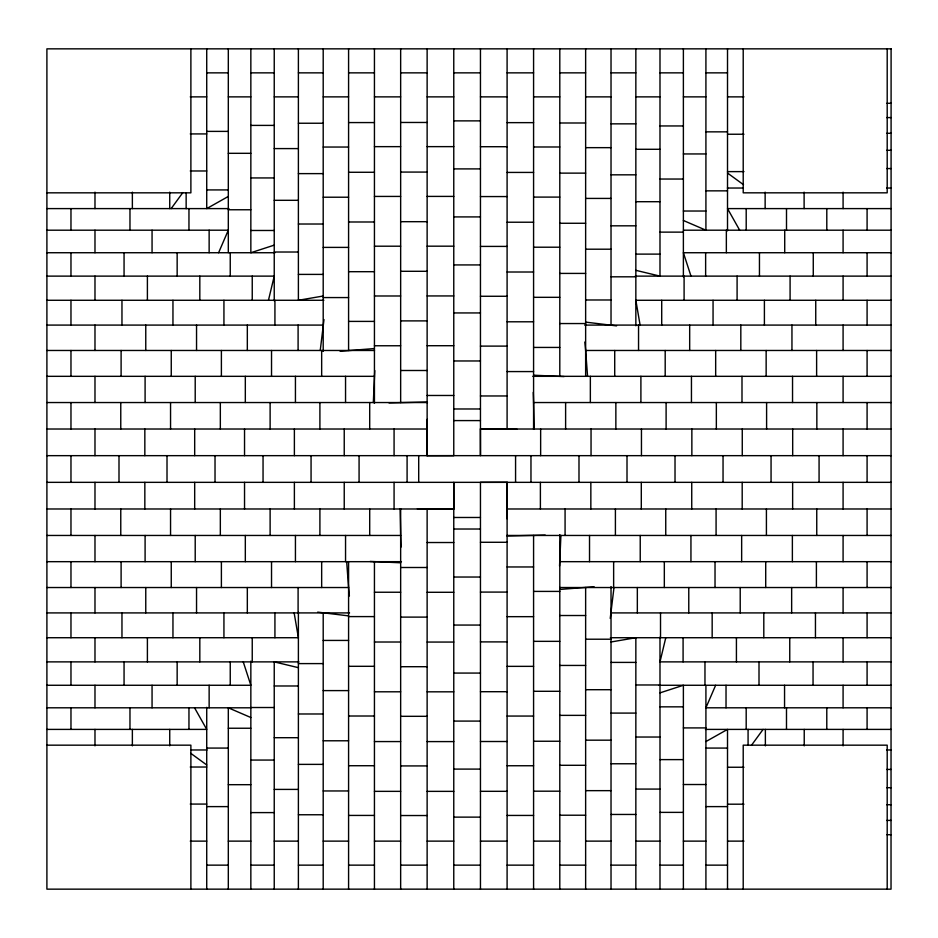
<?xml version="1.0" encoding="UTF-8"?>
<svg xmlns="http://www.w3.org/2000/svg" width="938" height="938" viewBox="0 0 938 938"><rect width="100%" height="100%" fill="white"/><g stroke="black" fill="none" stroke-linecap="round" stroke-linejoin="round"><path stroke-width="1.41" d="M426.978 455.657L427.247 419.263M506.977 518.737L507.259 482.343M373.324 402.543L374.766 370.58M559.552 565.989L560.912 535.457M320.233 350.472L323.985 319.577M610.239 618.423L613.991 587.528M268.456 300.277L274.236 276.124L46.97 276.124M665.781 637.723L659.989 661.876L891.1 661.876M218.601 252.732L228.309 230.197L46.97 230.197M715.635 685.268L705.915 707.803L891.1 707.803M171.162 208.599L182.816 192.607M751.408 745.393L763.075 729.401M228.309 196.441L206.723 208.599L206.723 48.846M705.915 741.559L727.513 729.401L727.513 889.154M274.236 245.135L250.845 252.732L250.845 48.846M659.989 692.865L683.38 685.268L683.38 889.154M323.2 296.021L298.39 300.277L298.39 48.846M611.025 641.979L635.847 637.723L635.847 889.154M340.131 351.269L374.438 348.549M559.798 589.451L594.106 586.731M389 402.894L427.13 402.015M507.095 535.985L545.224 535.106M206.723 72.859L228.309 72.859M250.845 72.859L274.236 72.859M298.39 72.859L323.2 72.859M348.584 72.859L374.438 72.859M400.655 72.859L427.13 72.859M453.769 72.859L480.455 72.859M507.095 72.859L533.581 72.859M559.798 72.859L585.64 72.859M611.025 72.859L635.847 72.859M659.989 72.859L683.38 72.859M705.915 72.859L727.513 72.859M190.262 96.872L206.723 96.872M228.309 96.872L250.845 96.872M274.236 96.872L298.39 96.872M323.2 96.872L348.584 96.872M374.438 96.872L400.655 96.872M427.13 96.872L453.769 96.872M480.455 96.872L507.095 96.872M533.581 96.872L559.798 96.872M585.64 96.872L611.025 96.872M635.847 96.872L659.989 96.872M683.38 96.872L705.915 96.872M727.513 96.872L743.963 96.872M886.867 103.286L891.1 103.286M886.738 117.59L891.1 117.59M453.769 120.873L480.455 120.873M348.584 122.573L374.438 122.573M400.655 122.468L427.13 122.468M507.095 122.644L533.581 122.644M559.798 122.995L585.64 122.995M298.39 123.241L323.2 123.241M611.025 123.851L635.847 123.851M250.845 125.399L274.236 125.399M659.989 125.95L683.38 125.95M206.723 131.39L228.309 131.39M705.915 131.848L727.513 131.848M886.738 133.29L891.1 133.29M190.262 133.923L206.723 133.923M727.513 134.24L743.963 134.24M374.438 146.645L400.655 146.645M427.13 146.633L453.769 146.633M480.455 146.715L507.095 146.715M533.581 146.985L559.798 146.985M323.2 147.043L348.584 147.043M585.64 147.653L611.025 147.653M274.236 148.591L298.39 148.591M635.847 149.283L659.989 149.283M886.738 150.303L891.1 150.303M228.309 153.316L250.845 153.316M683.38 153.949L705.915 153.949M886.738 168.57L891.1 168.57M453.769 168.899L480.455 168.899M190.262 170.974L206.723 170.974M727.513 171.619L743.963 171.619M400.655 172.076L427.13 172.076M348.584 172.275L374.438 172.275M507.095 172.428L533.581 172.428M559.798 173.131L585.64 173.131M298.39 173.624L323.2 173.624M611.025 174.831L635.847 174.831M250.845 177.939L274.236 177.939M659.989 179.041L683.38 179.041M727.396 188.034L743.365 188.034M886.738 188.034L891.1 188.034M206.723 189.922L228.309 189.922M705.915 190.848L727.513 190.848M46.9 192.829L190.883 192.829L190.883 48.846M374.438 196.429L400.655 196.429M427.13 196.405L453.769 196.405M480.455 196.57L507.095 196.57M323.2 197.215L348.584 197.215M533.581 197.097L559.798 197.097M585.64 198.422L611.025 198.422M274.236 200.31L298.39 200.31M635.847 201.705L659.989 201.705M46.97 208.599L228.966 208.599M891.1 208.599L727.513 208.599L739.672 230.197M228.309 209.76L250.845 209.76M683.38 211.027L705.915 211.027M453.769 216.913L480.455 216.913M400.655 221.685L427.13 221.685M348.584 221.989L374.438 221.989M507.095 222.224L533.581 222.224M559.798 223.267L585.64 223.267M298.39 224.018L323.2 224.018M611.025 225.824L635.847 225.824M683.497 230.197L891.1 230.197M250.845 230.478L274.236 230.478M659.989 232.132L683.38 232.132M374.438 246.202L400.655 246.202M427.13 246.178L453.769 246.178M480.455 246.413L507.095 246.413M533.581 247.21L559.798 247.21M323.2 247.398L348.584 247.398M585.64 249.203L611.025 249.203M274.236 252.017L298.39 252.017M46.97 252.732L275.01 252.732M891.1 252.732L683.38 252.732L690.989 276.124M635.847 254.116L659.989 254.116M453.769 264.926L480.455 264.926M400.655 271.293L427.13 271.293M348.584 271.692L374.438 271.692M507.095 272.008L533.581 272.008M559.798 273.415L585.64 273.415M298.39 274.4L323.2 274.4M635.237 276.124L891.1 276.124M611.025 276.816L635.847 276.816M374.438 295.986L400.655 295.986M427.13 295.939L453.769 295.939M480.455 296.267L507.095 296.267M533.581 297.323L559.798 297.323M323.2 297.569L348.584 297.569M585.64 299.984L611.025 299.984M46.97 300.277L323.856 300.277M891.1 300.277L635.847 300.277L640.091 325.087M453.769 312.94L480.455 312.94M400.655 320.89L427.13 320.89M348.584 321.406L374.438 321.406M507.095 321.793L533.581 321.793M559.798 323.551L585.64 323.551M46.97 325.087L323.2 325.087M584.702 325.087L891.1 325.087M374.438 345.759L400.655 345.759M427.13 345.712L453.769 345.712M480.455 346.11L507.095 346.11M533.581 347.435L559.798 347.435M46.97 350.472L374.497 350.472M584.843 342.007L585.64 350.472L891.1 350.472M453.769 360.966L480.455 360.966M400.655 370.498L427.13 370.498M507.095 371.577L533.581 371.577M46.97 376.326L374.438 376.326M532.784 376.326L891.1 376.326M427.13 395.473L453.769 395.473M480.455 395.965L507.095 395.965M46.97 402.543L427.447 402.543M533.265 392.342L533.581 402.543L891.1 402.543M453.769 408.98L480.455 408.98M453.769 420.587L480.455 420.587M46.97 429.018L427.13 429.018M891.1 429.018L480.408 429.018L480.455 455.657L480.455 48.846M46.97 455.657L891.1 455.657M46.97 482.343L891.1 482.343M46.97 508.982L453.828 508.982L453.769 482.343L453.769 889.154M507.095 508.982L891.1 508.982M453.769 517.483L480.455 517.483M453.769 529.02L480.455 529.02M46.97 535.457L400.655 535.457L401.007 547.112M506.778 535.457L891.1 535.457M480.455 542.281L507.095 542.281M427.13 542.527L453.769 542.527M46.97 561.674L401.452 561.674M559.798 561.674L891.1 561.674M507.095 566.962L533.581 566.962M400.655 567.502L427.13 567.502M453.769 577.034L480.455 577.034M46.97 587.528L348.584 587.528L349.382 595.993M559.763 587.528L891.1 587.528M533.581 591.409L559.798 591.409M480.455 592.089L507.095 592.089M374.438 592.241L400.655 592.241M427.13 592.288L453.769 592.288M46.97 612.913L349.557 612.913M611.025 612.913L891.1 612.913M559.798 615.516L585.64 615.516M348.584 616.594L374.438 616.594M507.095 616.665L533.581 616.665M400.655 617.11L427.13 617.11M453.769 625.06L480.455 625.06M46.97 637.723L298.39 637.723L294.145 612.913M610.357 637.723L891.1 637.723M585.64 639.212L611.025 639.212M323.2 640.431L348.584 640.431M533.581 641.346L559.798 641.346M480.455 641.897L507.095 641.897M374.438 642.014L400.655 642.014M427.13 642.061L453.769 642.061M46.97 661.876L298.929 661.876M611.025 662.404L635.847 662.404M298.39 663.6L323.2 663.6M559.798 665.441L585.64 665.441M348.584 666.308L374.438 666.308M507.095 666.355L533.581 666.355M400.655 666.707L427.13 666.707M453.769 673.074L480.455 673.074M635.847 684.975L659.989 684.975M46.97 685.268L250.845 685.268L243.247 661.876M659.168 685.268L891.1 685.268M274.236 685.983L298.39 685.983M585.64 689.7L611.025 689.7M323.2 690.603L348.584 690.603M533.581 691.294L559.798 691.294M374.438 691.798L400.655 691.798M427.13 691.822L453.769 691.822M480.455 691.705L507.095 691.705M659.989 706.842L683.38 706.842M250.845 707.522L274.236 707.522M46.97 707.803L250.704 707.803M611.025 713.091L635.847 713.091M298.39 713.982L323.2 713.982M559.798 715.366L585.64 715.366M348.584 716.011L374.438 716.011M507.095 716.057L533.581 716.057M400.655 716.315L427.13 716.315M453.769 721.088L480.455 721.088M683.38 727.911L705.915 727.911M228.309 728.24L250.845 728.24M46.97 729.401L206.723 729.401L194.553 707.803M705.446 729.401L891.1 729.401M635.847 737.034L659.989 737.034M274.236 737.702L298.39 737.702M585.64 740.176L611.025 740.176M323.2 740.785L348.584 740.785M533.581 741.243L559.798 741.243M374.438 741.571L400.655 741.571M427.13 741.595L453.769 741.595M480.455 741.512L507.095 741.512M46.9 745.171L190.883 745.171L190.883 889.154M206.723 748.078L228.309 748.078M705.915 748.078L727.513 748.078M191.235 749.966L207.005 749.966M886.738 749.966L891.1 749.966M659.989 759.616L683.38 759.616M250.845 760.061L274.236 760.061M611.025 763.767L635.847 763.767M298.39 764.376L323.2 764.376M559.798 765.291L585.64 765.291M348.584 765.725L374.438 765.725M507.095 765.748L533.581 765.748M400.655 765.924L427.13 765.924M190.262 767.026L206.723 767.026M727.513 767.249L743.963 767.249M453.769 769.101L480.455 769.101M886.738 769.43L891.1 769.43M683.38 784.52L705.915 784.52M228.309 784.684L250.845 784.684M886.738 787.697L891.1 787.697M635.847 789.081L659.989 789.081M274.236 789.409L298.39 789.409M585.64 790.652L611.025 790.652M323.2 790.957L348.584 790.957M533.581 791.191L559.798 791.191M374.438 791.355L400.655 791.355M427.13 791.367L453.769 791.367M480.455 791.32L507.095 791.32M190.262 804.077L206.723 804.077M727.513 804.194L743.963 804.194M886.738 804.722L891.1 804.722M206.723 806.61L228.309 806.61M705.915 806.61L727.513 806.61M659.989 812.378L683.38 812.378M250.845 812.601L274.236 812.601M611.025 814.454L635.847 814.454M298.39 814.759L323.2 814.759M559.798 815.216L585.64 815.216M348.584 815.427L374.438 815.427M400.655 815.532L427.13 815.532M507.095 815.439L533.581 815.439M453.769 817.127L480.455 817.127M886.738 820.41L891.1 820.41M886.867 834.714L891.1 834.714M190.262 841.128L206.723 841.128M228.309 841.128L250.845 841.128M274.236 841.128L298.39 841.128M323.2 841.128L348.584 841.128M374.438 841.128L400.655 841.128M427.13 841.128L453.769 841.128M480.455 841.128L507.095 841.128M533.581 841.128L559.798 841.128M585.64 841.128L611.025 841.128M635.847 841.128L659.989 841.128M683.38 841.128L705.915 841.128M727.513 841.128L743.963 841.128M206.723 865.141L228.309 865.141M250.845 865.141L274.236 865.141M298.39 865.141L323.2 865.141M348.584 865.141L374.438 865.141M400.655 865.141L427.13 865.141M453.769 865.141L480.455 865.141M507.095 865.141L533.581 865.141M559.798 865.141L585.64 865.141M611.025 865.141L635.847 865.141M659.989 865.141L683.38 865.141M705.915 865.141L727.513 865.141M480.455 428.865L516.85 429.135M417.375 508.865L453.769 509.135M533.581 375.212L564.101 376.572M370.135 561.428L400.655 562.788M585.64 322.121L616.547 325.873M317.689 612.127L348.584 615.879M635.847 270.332L659.989 276.124L659.989 48.846M298.39 667.668L274.236 661.876L274.236 889.154M683.38 220.489L705.915 230.197L705.915 48.846M250.845 717.523L228.309 707.803L228.309 889.154M727.513 173.049L743.517 184.704M190.719 753.296L206.723 764.951M585.64 350.472L587.575 376.326M346.661 561.674L348.584 587.528M533.581 402.543L534.109 429.018M400.127 508.982L400.655 535.457M887.196 48.846L887.196 192.829L743.213 192.829L743.213 48.846M887.196 889.154L887.196 745.171L743.213 745.171L743.213 889.154M867.087 208.599L867.087 230.197M867.087 252.732L867.087 276.124M867.087 300.277L867.087 325.087M867.087 350.472L867.087 376.326M867.087 402.543L867.087 429.018M867.087 455.657L867.087 482.343M867.087 508.982L867.087 535.457M867.087 561.674L867.087 587.528M867.087 612.913L867.087 637.723M867.087 661.876L867.087 685.268M867.087 707.803L867.087 729.401M843.086 192.149L843.086 208.599M843.086 230.197L843.086 252.732M843.086 276.124L843.086 300.277M843.086 325.087L843.086 350.472M843.086 376.326L843.086 402.543M843.086 429.018L843.086 455.657M843.086 482.343L843.086 508.982M843.086 535.457L843.086 561.674M843.086 587.528L843.086 612.913M843.086 637.723L843.086 661.876M843.086 685.268L843.086 707.803M843.086 729.401L843.086 745.851M826.8 208.599L826.8 230.197M826.788 707.803L826.788 729.401M819.073 455.657L819.073 482.343M816.846 402.543L816.846 429.018M816.623 350.472L816.623 376.326M816.752 508.982L816.752 535.457M816.4 561.674L816.4 587.528M815.743 300.277L815.743 325.087M815.45 612.913L815.45 637.723M813.269 252.732L813.269 276.124M813.047 661.876L813.047 685.268M804.112 192.149L804.112 208.599M804.229 729.401L804.229 745.851M792.68 429.018L792.68 455.657M792.633 482.343L792.633 508.982M792.54 376.326L792.54 402.543M792.375 535.457L792.375 561.674M791.953 325.087L791.953 350.472M791.649 587.528L791.649 612.913M790.089 276.124L790.089 300.277M789.749 637.723L789.749 661.876M786.501 208.599L786.501 230.197M786.49 707.803L786.49 729.401M784.719 230.197L784.719 252.732M784.555 685.268L784.555 707.803M771.059 455.657L771.059 482.343M766.604 402.543L766.604 429.018M766.416 508.982L766.416 535.457M766.147 350.472L766.147 376.326M765.713 561.674L765.713 587.528M765.373 729.401L765.373 745.851M765.138 192.149L765.138 208.599M764.4 300.277L764.4 325.087M763.802 612.913L763.802 637.723M759.452 252.732L759.452 276.124M759.006 661.876L759.006 685.268M748.078 729.33L748.078 745.382M746.202 208.599L746.202 230.197M746.191 707.803L746.191 729.401M742.263 429.018L742.263 455.657M742.193 482.343L742.193 508.982M741.993 376.326L741.993 402.543M741.653 535.457L741.653 561.674M740.821 325.087L740.821 350.472M740.211 587.528L740.211 612.913M737.092 276.124L737.092 300.277M736.424 637.723L736.424 661.876M727.513 48.846L727.513 230.854M726.352 230.197L726.352 252.732M726.024 685.268L726.024 707.803M723.046 455.657L723.046 482.343M716.351 402.543L716.351 429.018M716.081 508.982L716.081 535.457M715.671 350.472L715.671 376.326M715.026 561.674L715.026 587.528M713.056 300.277L713.056 325.087M712.165 612.913L712.165 637.723M705.915 685.572L705.915 889.154M705.634 252.732L705.634 276.124M704.966 661.876L704.966 685.268M691.857 429.018L691.857 455.657M691.74 482.343L691.74 508.982M691.447 376.326L691.447 402.543M690.943 535.457L690.943 561.674M689.676 325.087L689.676 350.472M688.773 587.528L688.773 612.913M684.095 276.124L684.095 300.277M683.38 48.846L683.38 276.898M683.087 637.723L683.087 661.876M675.02 455.657L675.02 482.343M666.109 402.543L666.109 429.018M665.745 508.982L665.745 535.457M665.194 350.472L665.194 376.326M664.327 561.674L664.327 587.528M661.712 300.277L661.712 325.087M660.516 612.913L660.516 637.723M659.989 637.16L659.989 889.154M641.451 429.018L641.451 455.657M641.299 482.343L641.299 508.982M640.9 376.326L640.9 402.543M640.232 535.457L640.232 561.674M638.544 325.087L638.544 350.472M637.336 587.528L637.336 612.913M635.847 48.846L635.847 325.744M627.006 455.657L627.006 482.343M615.856 402.543L615.856 429.018M615.41 508.982L615.41 535.457M614.718 350.472L614.718 376.326M613.64 561.674L613.64 587.528M611.025 48.846L611.025 325.087M611.025 586.59L611.025 889.154M591.046 429.018L591.046 455.657M590.846 482.343L590.846 508.982M590.354 376.326L590.354 402.543M589.521 535.457L589.521 561.674M585.64 48.846L585.64 376.384M585.64 587.528L585.64 889.154M578.992 455.657L578.992 482.343M565.614 402.543L565.614 429.018M565.075 508.982L565.075 535.457M559.798 48.846L559.798 376.326M559.798 534.672L559.798 889.154M540.64 429.018L540.64 455.657M540.394 482.343L540.394 508.982M533.581 48.846L533.581 429.334M533.581 535.457L533.581 889.154M530.967 455.657L530.967 482.343M515.572 455.657L515.572 482.343M507.095 48.846L507.095 429.018M507.095 889.154L507.095 482.296L480.455 482.343L480.455 889.154M453.769 48.846L453.769 455.657L427.13 455.704L427.13 48.846M427.13 508.982L427.13 889.154M418.7 455.657L418.7 482.343M407.092 455.657L407.092 482.343M400.655 48.846L400.655 402.543M400.655 508.666L400.655 889.154M394.077 429.018L394.077 455.657M394.077 482.343L394.077 508.982M374.438 48.846L374.438 403.328M374.438 561.674L374.438 889.154M369.701 402.543L369.701 429.018M369.701 508.982L369.701 535.457M359.078 455.657L359.078 482.343M348.584 48.846L348.584 350.472M348.584 561.639L348.584 889.154M345.547 376.326L345.547 402.543M345.547 535.457L345.547 561.674M344.234 429.018L344.234 455.657M344.234 482.343L344.234 508.982M323.2 48.846L323.2 351.41M323.2 612.913L323.2 889.154M321.664 350.472L321.664 376.326M321.664 561.674L321.664 587.528M319.905 402.543L319.905 429.018M319.905 508.982L319.905 535.457M311.064 455.657L311.064 482.343M298.39 612.303L298.39 889.154M298.096 325.087L298.096 350.472M298.096 587.528L298.096 612.913M295.435 376.326L295.435 402.543M295.435 535.457L295.435 561.674M294.38 429.018L294.38 455.657M294.38 482.343L294.38 508.982M274.928 300.277L274.928 325.087M274.928 612.913L274.928 637.723M274.236 48.846L274.236 300.875M271.528 350.472L271.528 376.326M271.528 561.674L271.528 587.528M270.121 402.543L270.121 429.018M270.121 508.982L270.121 535.457M263.05 455.657L263.05 482.343M252.24 276.124L252.24 300.277M252.24 637.723L252.24 661.876M250.845 661.126L250.845 889.154M247.327 325.087L247.327 350.472M247.327 587.528L247.327 612.913M245.322 376.326L245.322 402.543M245.322 535.457L245.322 561.674M244.537 429.018L244.537 455.657M244.537 482.343L244.537 508.982M230.244 252.732L230.244 276.124M230.244 661.876L230.244 685.268M228.309 48.846L228.309 252.615M223.936 300.277L223.936 325.087M223.936 612.913L223.936 637.723M221.391 350.472L221.391 376.326M221.391 561.674L221.391 587.528M220.336 402.543L220.336 429.018M220.336 508.982L220.336 535.457M215.025 455.657L215.025 482.343M209.139 230.197L209.139 252.732M209.139 685.268L209.139 707.803M206.723 707.334L206.723 889.154M199.817 276.124L199.817 300.277M199.817 637.723L199.817 661.876M196.546 325.087L196.546 350.472M196.546 587.528L196.546 612.913M195.21 376.326L195.21 402.543M195.21 535.457L195.21 561.674M194.682 429.018L194.682 455.657M194.682 482.343L194.682 508.982M188.96 208.599L188.96 230.197M188.96 707.803L188.96 729.401M186.146 192.747L186.146 208.728M177.153 252.732L177.153 276.124M177.153 661.876L177.153 685.268M172.955 300.277L172.955 325.087M172.955 612.913L172.955 637.723M171.255 350.472L171.255 376.326M171.255 561.674L171.255 587.528M170.552 402.543L170.552 429.018M170.552 508.982L170.552 535.457M169.731 192.149L169.731 208.599M169.731 729.401L169.731 745.851M167.011 455.657L167.011 482.343M152.062 230.197L152.062 252.732M152.062 685.268L152.062 707.803M147.395 276.124L147.395 300.277M147.395 637.723L147.395 661.876M145.765 325.087L145.765 350.472M145.765 587.528L145.765 612.913M145.097 376.326L145.097 402.543M145.097 535.457L145.097 561.674M144.839 429.018L144.839 455.657M144.839 482.343L144.839 508.982M132.364 192.149L132.364 208.599M132.364 729.401L132.364 745.851M129.972 208.599L129.972 230.197M129.972 707.803L129.972 729.401M124.062 252.732L124.062 276.124M124.062 661.876L124.062 685.268M121.963 300.277L121.963 325.087M121.963 612.913L121.963 637.723M121.108 350.472L121.108 376.326M121.108 561.674L121.108 587.528M120.768 402.543L120.768 429.018M120.768 508.982L120.768 535.457M118.997 455.657L118.997 482.343M94.984 192.149L94.984 208.599M94.984 230.197L94.984 252.732M94.984 276.124L94.984 300.277M94.984 325.087L94.984 350.472M94.984 376.326L94.984 402.543M94.984 429.018L94.984 455.657M94.984 482.343L94.984 508.982M94.984 535.457L94.984 561.674M94.984 587.528L94.984 612.913M94.984 637.723L94.984 661.876M94.984 685.268L94.984 707.803M94.984 729.401L94.984 745.851M70.971 208.599L70.971 230.197M70.971 252.732L70.971 276.124M70.971 300.277L70.971 325.087M70.971 350.472L70.971 376.326M70.971 402.543L70.971 429.018M70.971 455.657L70.971 482.343M70.971 508.982L70.971 535.457M70.971 561.674L70.971 587.528M70.971 612.913L70.971 637.723M70.971 661.876L70.971 685.268M70.971 707.803L70.971 729.401M891.1 48.846L46.9 48.846L46.9 889.154L891.03 889.154L891.1 48.846"/></g></svg>
